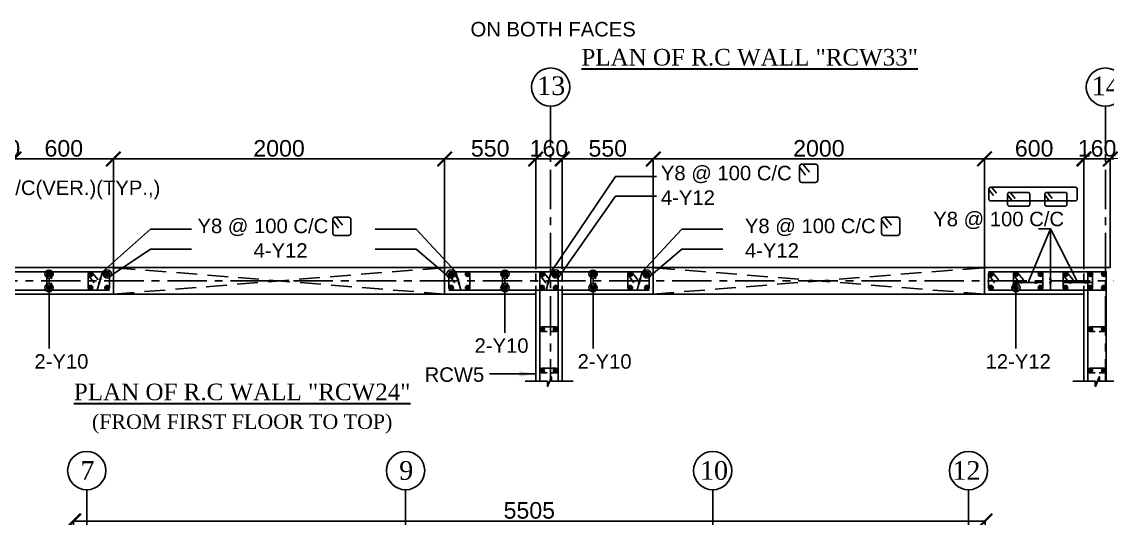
# Model space of a CAD drawing. Header units: inches. Extents: x 200139 to 352388, y -289304 to -188971.
# Drawn here: x 254036 to 280258, y -257466 to -245483 of the extents above; entities that cross this region are included whole.
import ezdxf
from ezdxf.enums import TextEntityAlignment as Align

# ---------------------------------------------------------------- set-up
doc = ezdxf.new("R2010")
doc.units = ezdxf.units.IN
doc.header["$MEASUREMENT"] = 0
doc.linetypes.add('CENTER', pattern=[50.8, 31.75, -6.35, 6.35, -6.35])
doc.linetypes.add('Hidden', pattern=[3, 2, -1])
for name, color, linetype in [('1', 8, 'Continuous'), ('160 WALL OPEING', 1, 'Continuous'), ('5', 2, 'Continuous'), ('ARROW', 5, 'Continuous'), ('DIM', 251, 'Continuous'), ('GIRD CIR', 1, 'Continuous'), ('GIRD TEXT', 4, 'Continuous'), ('GRID', 8, 'CENTER'), ('LINKS', 3, 'Continuous'), ('OPENING', 1, 'Continuous'), ('SHEAR WALL', 6, 'Continuous'), ('STRRIUPS', 6, 'Continuous'), ('Ttxt', 3, 'Continuous')]:
    doc.layers.add(name, color=color, linetype=linetype)
doc.layers.add('Tex', color=3, linetype='Continuous', lineweight=13)
doc.layers.add('text', color=4, linetype='Continuous', lineweight=30)
doc.styles.add('Arial', font='arial.ttf', dxfattribs={"height": 400})
doc.styles.add('T200', font='sanss___.ttf', dxfattribs={"height": 250})
doc.styles.add('T400', font='romantic.ttf')
doc.dimstyles.new('SCALE-25', dxfattribs={"dimtxt": 400, "dimasz": 350, "dimexe": 0, "dimexo": 0, "dimgap": 50, "dimtad": 1, "dimdec": 0, "dimlfac": 0.25, "dimzin": 0, "dimdsep": 46, "dimtxsty": 'Arial', "dimblk": 'ARCHTICK', "dimcen": 0, "dimclrd": 5, "dimclre": 8, "dimclrt": 1, "dimadec": 0, "dimazin": 0, "dimtfac": 1, "dimtdec": 0, "dimtix": 1, "dimtmove": 2, "dimatfit": 3, "dimfxl": 0, "dimtolj": 1, "dimtzin": 0, "dimlwd": -1, "dimarcsym": 0})
doc.dimstyles.new('T200', dxfattribs={"dimtxt": 300, "dimasz": 150, "dimexe": 0, "dimexo": 0, "dimgap": 5, "dimtad": 1, "dimdec": 0, "dimrnd": 5, "dimzin": 0, "dimdsep": 46, "dimtxsty": 'T200', "dimblk": 'ARCHTICK', "dimcen": 300, "dimclrd": 5, "dimclre": 252, "dimclrt": 1, "dimadec": 0, "dimazin": 0, "dimtfac": 50, "dimtdec": 0, "dimtofl": 0, "dimtmove": 2, "dimatfit": 3, "dimfxl": 1, "dimtolj": 1, "dimtzin": 0, "dimarcsym": 2})

# ---------------------------------------------------------------- blocks, each defined once
blk = doc.blocks.new('_ARCHTICK')
at = {"color": 0, "linetype": 'ByBlock', "const_width": 0.15}
blk.add_lwpolyline([(-0.5, -0.5), (0.5, 0.5)], dxfattribs=at)
blk = doc.blocks.new('*D151')
at = {"layer": 'Defpoints', "color": 0}
for p in [(277307, -257532), (277307, -259890), (255287, -260682)]:
    blk.add_point(p, dxfattribs=at)
at = {"layer": 'DIM', "color": 8, "lineweight": -2}
for p, q in [((255287, -260682), (255287, -257532)), ((277307, -259890), (277307, -257532))]:
    blk.add_line(p, q, dxfattribs=at)
at = {"layer": 'DIM', "color": 5}
blk.add_line((255287, -257532), (277307, -257532), dxfattribs=at)
at = {"layer": 'DIM', "color": 5, "xscale": 350, "yscale": 350, "zscale": 350, "rotation": 180}
blk.add_blockref('_ARCHTICK', (255287, -257532), dxfattribs=at)
at = {"layer": 'DIM', "color": 5, "xscale": 350, "yscale": 350, "zscale": 350}
blk.add_blockref('_ARCHTICK', (277307, -257532), dxfattribs=at)
at = {"layer": 'DIM', "color": 1, "insert": (266297, -257278), "char_height": 400, "attachment_point": 5, "style": 'Arial'}
blk.add_mtext('\\A1;5505', dxfattribs=at)
blk = doc.blocks.new('ARCHTICK')
at = {"color": 0, "const_width": 0.15}
blk.add_lwpolyline([(-0.5, -0.5), (0.5, 0.5)], dxfattribs=at)
blk = doc.blocks.new('*D213')
at = {"layer": 'Defpoints', "color": 0}
for p in [(253852, -248795), (253212, -251417, 59), (253852, -251417, 59)]:
    blk.add_point(p, dxfattribs=at)
at = {"layer": 'DIM', "color": 5}
for p, q in [((253212, -248795), (252862, -248795)), ((253212, -248795), (253852, -248795)), ((253852, -248795), (254202, -248795))]:
    blk.add_line(p, q, dxfattribs=at)
at = {"layer": 'DIM', "color": 8, "lineweight": -2}
for p, q in [((253212, -251417), (253212, -248795)), ((253852, -251417), (253852, -248795))]:
    blk.add_line(p, q, dxfattribs=at)
at = {"layer": 'DIM', "color": 5, "xscale": 350, "yscale": 350, "zscale": 350}
blk.add_blockref('_ARCHTICK', (253212, -248795), dxfattribs=at)
at = {"layer": 'DIM', "color": 5, "xscale": 350, "yscale": 350, "zscale": 350, "rotation": 180}
blk.add_blockref('_ARCHTICK', (253852, -248795), dxfattribs=at)
at = {"layer": 'DIM', "color": 1, "insert": (253532, -248541), "char_height": 400, "attachment_point": 5, "style": 'Arial'}
blk.add_mtext('\\A1;160', dxfattribs=at)
blk = doc.blocks.new('*D214')
at = {"layer": 'Defpoints', "color": 0}
for p in [(256252, -248795), (253852, -251417, 59), (256252, -251417, 59)]:
    blk.add_point(p, dxfattribs=at)
at = {"layer": 'DIM', "color": 8, "lineweight": -2}
for p, q in [((253852, -251417), (253852, -248795)), ((256252, -251417), (256252, -248795))]:
    blk.add_line(p, q, dxfattribs=at)
at = {"layer": 'DIM', "color": 5}
blk.add_line((253852, -248795), (256252, -248795), dxfattribs=at)
at = {"layer": 'DIM', "color": 5, "xscale": 350, "yscale": 350, "zscale": 350, "rotation": 180}
blk.add_blockref('_ARCHTICK', (253852, -248795), dxfattribs=at)
at = {"layer": 'DIM', "color": 5, "xscale": 350, "yscale": 350, "zscale": 350}
blk.add_blockref('_ARCHTICK', (256252, -248795), dxfattribs=at)
at = {"layer": 'DIM', "color": 1, "insert": (255052, -248541), "char_height": 400, "attachment_point": 5, "style": 'Arial'}
blk.add_mtext('\\A1;600', dxfattribs=at)
blk = doc.blocks.new('*D215')
at = {"layer": 'Defpoints', "color": 0}
for p in [(264252, -248795), (256252, -251417, 59), (264252, -251417, 59)]:
    blk.add_point(p, dxfattribs=at)
at = {"layer": 'DIM', "color": 8, "lineweight": -2}
for p, q in [((256252, -251417), (256252, -248795)), ((264252, -251417), (264252, -248795))]:
    blk.add_line(p, q, dxfattribs=at)
at = {"layer": 'DIM', "color": 5}
blk.add_line((256252, -248795), (264252, -248795), dxfattribs=at)
at = {"layer": 'DIM', "color": 5, "xscale": 350, "yscale": 350, "zscale": 350, "rotation": 180}
blk.add_blockref('_ARCHTICK', (256252, -248795), dxfattribs=at)
at = {"layer": 'DIM', "color": 5, "xscale": 350, "yscale": 350, "zscale": 350}
blk.add_blockref('_ARCHTICK', (264252, -248795), dxfattribs=at)
at = {"layer": 'DIM', "color": 1, "insert": (260252, -248541), "char_height": 400, "attachment_point": 5, "style": 'Arial'}
blk.add_mtext('\\A1;2000', dxfattribs=at)
blk = doc.blocks.new('*D216')
at = {"layer": 'Defpoints', "color": 0}
for p in [(266452, -248795), (264252, -251417, 59), (266452, -251417, 59)]:
    blk.add_point(p, dxfattribs=at)
at = {"layer": 'DIM', "color": 8, "lineweight": -2}
for p, q in [((264252, -251417), (264252, -248795)), ((266452, -251417), (266452, -248795))]:
    blk.add_line(p, q, dxfattribs=at)
at = {"layer": 'DIM', "color": 5}
blk.add_line((264252, -248795), (266452, -248795), dxfattribs=at)
at = {"layer": 'DIM', "color": 5, "xscale": 350, "yscale": 350, "zscale": 350, "rotation": 180}
blk.add_blockref('_ARCHTICK', (264252, -248795), dxfattribs=at)
at = {"layer": 'DIM', "color": 5, "xscale": 350, "yscale": 350, "zscale": 350}
blk.add_blockref('_ARCHTICK', (266452, -248795), dxfattribs=at)
at = {"layer": 'DIM', "color": 1, "insert": (265352, -248541), "char_height": 400, "attachment_point": 5, "style": 'Arial'}
blk.add_mtext('\\A1;550', dxfattribs=at)
blk = doc.blocks.new('*D217')
at = {"layer": 'Defpoints', "color": 0}
for p in [(267092, -248795), (266452, -251417, 59), (267092, -251417, 59)]:
    blk.add_point(p, dxfattribs=at)
at = {"layer": 'DIM', "color": 5}
for p, q in [((266452, -248795), (266102, -248795)), ((266452, -248795), (267092, -248795)), ((267092, -248795), (267442, -248795))]:
    blk.add_line(p, q, dxfattribs=at)
at = {"layer": 'DIM', "color": 8, "lineweight": -2}
for p, q in [((266452, -251417), (266452, -248795)), ((267092, -251417), (267092, -248795))]:
    blk.add_line(p, q, dxfattribs=at)
at = {"layer": 'DIM', "color": 5, "xscale": 350, "yscale": 350, "zscale": 350}
blk.add_blockref('_ARCHTICK', (266452, -248795), dxfattribs=at)
at = {"layer": 'DIM', "color": 5, "xscale": 350, "yscale": 350, "zscale": 350, "rotation": 180}
blk.add_blockref('_ARCHTICK', (267092, -248795), dxfattribs=at)
at = {"layer": 'DIM', "color": 1, "insert": (266772, -248541), "char_height": 400, "attachment_point": 5, "style": 'Arial'}
blk.add_mtext('\\A1;160', dxfattribs=at)
blk = doc.blocks.new('*D218')
at = {"layer": 'Defpoints', "color": 0}
for p in [(269292, -248795), (267092, -251417, 59), (269292, -251417, 59)]:
    blk.add_point(p, dxfattribs=at)
at = {"layer": 'DIM', "color": 8, "lineweight": -2}
for p, q in [((267092, -251417), (267092, -248795)), ((269292, -251417), (269292, -248795))]:
    blk.add_line(p, q, dxfattribs=at)
at = {"layer": 'DIM', "color": 5}
blk.add_line((267092, -248795), (269292, -248795), dxfattribs=at)
at = {"layer": 'DIM', "color": 5, "xscale": 350, "yscale": 350, "zscale": 350, "rotation": 180}
blk.add_blockref('_ARCHTICK', (267092, -248795), dxfattribs=at)
at = {"layer": 'DIM', "color": 5, "xscale": 350, "yscale": 350, "zscale": 350}
blk.add_blockref('_ARCHTICK', (269292, -248795), dxfattribs=at)
at = {"layer": 'DIM', "color": 1, "insert": (268192, -248541), "char_height": 400, "attachment_point": 5, "style": 'Arial'}
blk.add_mtext('\\A1;550', dxfattribs=at)
blk = doc.blocks.new('*D219')
at = {"layer": 'Defpoints', "color": 0}
for p in [(277292, -248795), (269292, -251417, 59), (277292, -251417, 59)]:
    blk.add_point(p, dxfattribs=at)
at = {"layer": 'DIM', "color": 8, "lineweight": -2}
for p, q in [((269292, -251417), (269292, -248795)), ((277292, -251417), (277292, -248795))]:
    blk.add_line(p, q, dxfattribs=at)
at = {"layer": 'DIM', "color": 5}
blk.add_line((269292, -248795), (277292, -248795), dxfattribs=at)
at = {"layer": 'DIM', "color": 5, "xscale": 350, "yscale": 350, "zscale": 350, "rotation": 180}
blk.add_blockref('_ARCHTICK', (269292, -248795), dxfattribs=at)
at = {"layer": 'DIM', "color": 5, "xscale": 350, "yscale": 350, "zscale": 350}
blk.add_blockref('_ARCHTICK', (277292, -248795), dxfattribs=at)
at = {"layer": 'DIM', "color": 1, "insert": (273292, -248541), "char_height": 400, "attachment_point": 5, "style": 'Arial'}
blk.add_mtext('\\A1;2000', dxfattribs=at)
blk = doc.blocks.new('*D220')
at = {"layer": 'Defpoints', "color": 0}
for p in [(279692, -248795), (277292, -251417, 59), (279692, -251417, 59)]:
    blk.add_point(p, dxfattribs=at)
at = {"layer": 'DIM', "color": 8, "lineweight": -2}
for p, q in [((277292, -251417), (277292, -248795)), ((279692, -251417), (279692, -248795))]:
    blk.add_line(p, q, dxfattribs=at)
at = {"layer": 'DIM', "color": 5}
blk.add_line((277292, -248795), (279692, -248795), dxfattribs=at)
at = {"layer": 'DIM', "color": 5, "xscale": 350, "yscale": 350, "zscale": 350, "rotation": 180}
blk.add_blockref('_ARCHTICK', (277292, -248795), dxfattribs=at)
at = {"layer": 'DIM', "color": 5, "xscale": 350, "yscale": 350, "zscale": 350}
blk.add_blockref('_ARCHTICK', (279692, -248795), dxfattribs=at)
at = {"layer": 'DIM', "color": 1, "insert": (278492, -248541), "char_height": 400, "attachment_point": 5, "style": 'Arial'}
blk.add_mtext('\\A1;600', dxfattribs=at)
blk = doc.blocks.new('*D221')
at = {"layer": 'Defpoints', "color": 0}
for p in [(280332, -248795), (279692, -251417, 59), (280332, -251417, 59)]:
    blk.add_point(p, dxfattribs=at)
at = {"layer": 'DIM', "color": 5}
for p, q in [((279692, -248795), (279342, -248795)), ((279692, -248795), (280332, -248795)), ((280332, -248795), (280682, -248795))]:
    blk.add_line(p, q, dxfattribs=at)
at = {"layer": 'DIM', "color": 8, "lineweight": -2}
for p, q in [((279692, -251417), (279692, -248795)), ((280332, -251417), (280332, -248795))]:
    blk.add_line(p, q, dxfattribs=at)
at = {"layer": 'DIM', "color": 5, "xscale": 350, "yscale": 350, "zscale": 350}
blk.add_blockref('_ARCHTICK', (279692, -248795), dxfattribs=at)
at = {"layer": 'DIM', "color": 5, "xscale": 350, "yscale": 350, "zscale": 350, "rotation": 180}
blk.add_blockref('_ARCHTICK', (280332, -248795), dxfattribs=at)
at = {"layer": 'DIM', "color": 1, "insert": (280012, -248541), "char_height": 400, "attachment_point": 5, "style": 'Arial'}
blk.add_mtext('\\A1;160', dxfattribs=at)
blk = doc.blocks.new('R1')
at = {"layer": '5'}
h = blk.add_hatch(color=256, dxfattribs=at)
edge = h.paths.add_edge_path()
edge.add_arc((0, 0), 69.6, 0, 360)
at = {"layer": '5', "color": 6}
blk.add_circle((0, 0), 69.6, dxfattribs=at)
blk = doc.blocks.new('A$C5C0C2414')
at = {"layer": 'STRRIUPS', "ltscale": 0.2}
for p, q in [((0, 0), (158, -194)), ((-81, -72), (61, -268))]:
    blk.add_line(p, q, dxfattribs=at)
blk.add_lwpolyline([(304, -440), (-26, -440, -0.414214), (-81, -385), (-81, -55, -0.414214), (-26, 0), (304, 0, -0.414214), (359, -55), (359, -385, -0.414214)], format="xyb", close=True, dxfattribs=at)
blk = doc.blocks.new('A$C18D86594')
at = {"layer": 'STRRIUPS', "ltscale": 0.2}
for p, q in [((0, 0), (158, -194)), ((-81, -72), (61, -268)), ((519, -241), (661, -438)), ((600, -170), (758, -363)), ((1719, -241), (1861, -438)), ((1800, -170), (1958, -363))]:
    blk.add_line(p, q, dxfattribs=at)
for points in [[(2704, -440), (-26, -440, -0.414214), (-81, -385), (-81, -55, -0.414214), (-26, 0), (2704, 0, -0.414214), (2759, -55), (2759, -385, -0.414214)], [(1176, -609), (574, -609, -0.414214), (519, -554), (519, -224, -0.414214), (574, -170), (1176, -170, -0.414214), (1231, -224), (1231, -554, -0.414214)], [(1774, -609), (2376, -609, 0.414214), (2431, -554), (2431, -224, 0.414214), (2376, -170), (1774, -170, 0.414214), (1719, -224), (1719, -554, 0.414214)]]:
    blk.add_lwpolyline(points, format="xyb", close=True, dxfattribs=at)

msp = doc.modelspace()

# ---------------------------------------------------------------- linework, layer by layer
at = {"layer": '1', "linetype": 'Hidden', "ltscale": 100}
for p, q in [((266452.3, -252057.1, 59), (266452.3, -251417.1)), ((267092.3, -252057.1, 59), (267092.3, -251417.1, 59)), ((279692.3, -252057.1, 59), (279692.3, -251417.1, 59))]:
    msp.add_line(p, q, dxfattribs=at)
at = {"layer": '1', "elevation": 118}
for points in [[(266193.4, -254158.1), (266735.9, -254158.1), (266735.9, -254282.5), (266829.4, -254052.5), (266829.4, -254158.1), (267355.1, -254158.1)], [(279425.2, -254158.1), (279967.7, -254158.1), (279967.7, -254282.5), (280061.3, -254052.5), (280061.3, -254158.1), (280507, -254158.1)], [(279433.4, -254158.1), (279975.9, -254158.1), (279975.9, -254282.5), (280069.4, -254052.5), (280069.4, -254158.1), (280515.1, -254158.1)]]:
    msp.add_lwpolyline(points, dxfattribs=at)
at = {"layer": '160 WALL OPEING', "linetype": 'Hidden', "ltscale": 250}
for p, q in [((256252.3, -252057.1, 59), (264252.3, -251417.1, 59)), ((264252.3, -252057.1, 59), (256252.3, -251417.1)), ((269292.3, -252057.1, -13.8), (277292.3, -251417.1, 59)), ((277292.3, -252057.1, 59), (269292.3, -251417.1))]:
    msp.add_line(p, q, dxfattribs=at)
at = {"layer": '5', "elevation": 59}
for points in [[(249612.3, -251517.1), (256152.3, -251517.1)], [(264352.3, -251517.1), (269192.3, -251517.1)], [(277392.3, -251517.1), (280232.3, -251517.1)], [(256152.3, -251957.1), (249612.3, -251957.1)], [(269192.3, -251957.1), (264352.3, -251957.1)], [(280232.3, -251957.1), (277392.3, -251957.1)]]:
    msp.add_lwpolyline(points, dxfattribs=at)
at = {"layer": '5'}
for points in [[(266552.3, -254158.1), (266552.3, -251517.1), (266992.3, -251517.1), (266992.3, -254158.1)], [(279792.3, -254158.1), (279792.3, -251517.1), (280232.3, -251517.1), (280232.3, -254158.1)]]:
    msp.add_lwpolyline(points, dxfattribs=at)
at = {"layer": 'ARROW'}
for p, q in [((254696.6, -251671.9, 59), (254696.6, -251802.9, 59)), ((265708, -251671.9), (265708, -251802.9)), ((267836.6, -251671.9), (267836.6, -251802.9)), ((254696.6, -251999.9, 59), (254696.6, -253371.3, 59)), ((265708, -251999.9), (265708, -252988.7)), ((267836.6, -251999.9), (267836.6, -253371.3)), ((278052.3, -252001.3, 0), (278052.3, -253372.6, 0))]:
    msp.add_line(p, q, dxfattribs=at)
at = {"layer": 'ARROW', "elevation": 0}
for points in [[(266824.5, -251517.1), (268377.4, -249217.4), (269367.6, -249217.4)], [(267034.7, -251607), (268377.4, -249693.8), (269367.6, -249693.8)], [(255984.5, -251517.1), (257147.4, -250492.9), (258137.6, -250492.9)], [(264520, -251517.1), (263566.6, -250492.9), (262576.4, -250492.9)], [(269024.5, -251517.1), (269977.9, -250492.9), (270968.1, -250492.9)], [(256194.7, -251607), (257147.4, -250969.3), (258137.6, -250969.3)], [(264309.9, -251607), (263566.6, -250969.3), (262576.4, -250969.3)], [(269234.7, -251607), (269977.9, -250969.3), (270968.1, -250969.3)]]:
    msp.add_lwpolyline(points, dxfattribs=at)
at = {"layer": 'ARROW'}
for points in [[(278348, -251778.8), (278883.9, -250479.3)], [(278883.9, -251517.1), (278883.9, -250479.3), (278598.6, -250479.3)], [(279548, -251778.8), (278883.9, -250479.3)]]:
    msp.add_lwpolyline(points, dxfattribs=at)
for centre in [(254696.6, -251573.4, 59), (256102.3, -251572.8, 0), (264402.3, -251572.8, 0), (265708, -251573.4), (266942.3, -251572.8, 0), (267836.6, -251573.4), (269142.3, -251572.8, 0), (254696.6, -251901.4, 59), (265708, -251901.4), (267836.6, -251901.4), (278052.3, -251902.8, 0)]:
    msp.add_circle(centre, 98.5, dxfattribs=at)
at = {"layer": 'GIRD CIR'}
for centre in [(266812.3, -247061.1, 59), (280212.3, -247061.1, 59), (255606.9, -256316.2, 14.7), (263307.7, -256316.2, 14.7), (270726.9, -256316.2, 14.7), (276906.9, -256316.2, 14.7)]:
    msp.add_circle(centre, 461.7, dxfattribs=at)
at = {"layer": 'GRID', "ltscale": 30}
for p, q in [((266812.3, -247533.3, 59), (266812.3, -254094.7, 59)), ((280212.3, -247533.3, 59), (280212.3, -254158.1, 59)), ((282890.6, -251737.1, 59), (203229.3, -251737.1, 59)), ((255606.9, -256778, 14.7), (255606.9, -266352.2, 14.7)), ((263307.7, -256778, 14.7), (263307.7, -264889.5, 14.7)), ((270726.9, -256778, 14.7), (270726.9, -264850.2, 14.7)), ((276906.9, -256778, 14.7), (276906.9, -264889.5, 14.7))]:
    msp.add_line(p, q, dxfattribs=at)
at = {"layer": 'LINKS', "elevation": 59}
msp.add_lwpolyline([(254752.3, -251685.4), (254752.3, -251572.8, 1), (254640.9, -251572.8), (254640.9, -251901.4, 1), (254752.3, -251901.4), (254752.3, -251781.9)], format="xyb", dxfattribs=at)
at = {"layer": 'LINKS'}
for points in [[(265762.2, -251685.4), (265762.2, -251572.8, 1), (265650.8, -251572.8), (265650.8, -251901.4, 1), (265762.2, -251901.4), (265762.2, -251781.9)], [(267892.3, -251685.4), (267892.3, -251572.8, 1), (267780.9, -251572.8), (267780.9, -251901.4, 1), (267892.3, -251901.4), (267892.3, -251781.9)], [(266824, -252957.1), (266936.6, -252957.1, 1), (266936.6, -252845.7), (266608, -252845.7, 1), (266608, -252957.1), (266727.5, -252957.1)], [(280064, -252957.1), (280176.6, -252957.1, 1), (280176.6, -252845.7), (279848, -252845.7, 1), (279848, -252957.1), (279967.5, -252957.1)], [(266824, -253957.1), (266936.6, -253957.1, 1), (266936.6, -253845.7), (266608, -253845.7, 1), (266608, -253957.1), (266727.5, -253957.1)], [(280064, -253957.1), (280176.6, -253957.1, 1), (280176.6, -253845.7), (279848, -253845.7, 1), (279848, -253957.1), (279967.5, -253957.1)]]:
    msp.add_lwpolyline(points, format="xyb", dxfattribs=at)
at = {"layer": 'OPENING', "color": 1, "elevation": 59}
for points in [[(256252.3, -251417.1), (264252.3, -251417.1)], [(269292.3, -251417.1), (277292.3, -251417.1)], [(264252.3, -252057.1), (264252.3, -252057.1), (256252.3, -252057.1)], [(277292.3, -252057.1), (269292.3, -252057.1)]]:
    msp.add_lwpolyline(points, dxfattribs=at)
at = {"layer": 'SHEAR WALL', "color": 4}
for p, q in [((256252.3, -251417.1), (256252.3, -252057.1, 59)), ((264252.3, -251417.1, 59), (264252.3, -252057.1, 59)), ((269292.3, -252057.1, 59), (269292.3, -251417.1, 59)), ((277292.3, -252057.1, 59), (277292.3, -251417.1))]:
    msp.add_line(p, q, dxfattribs=at)
at = {"layer": 'SHEAR WALL', "color": 4, "elevation": 59}
for points in [[(256252.3, -251417.1), (253852.3, -251417.1)], [(264252.3, -251417.1), (264252.3, -251417.1), (266452.3, -251417.1)], [(267092.3, -251417.1), (266452.3, -251417.1)], [(269292.3, -251417.1), (267092.3, -251417.1)], [(279692.3, -251417.1), (277292.3, -251417.1)], [(279692.3, -251417.1), (280332.3, -251417.1)], [(253852.3, -252057.1), (256252.3, -252057.1)], [(266452.3, -252057.1), (264252.3, -252057.1)], [(266452.3, -252057.1), (266452.3, -254158.1)], [(267092.3, -254158.1), (267092.3, -252057.1)], [(267092.3, -252057.1), (269292.3, -252057.1)], [(277292.3, -252057.1), (279692.3, -252057.1)], [(279692.3, -254158.1), (279692.3, -252057.1)]]:
    msp.add_lwpolyline(points, dxfattribs=at)
at = {"layer": 'STRRIUPS', "ltscale": 0.2}
for p, q in [((255657.9, -251612.5, 59), (255782.6, -251785.5, 59)), ((255746.8, -251548, 59), (255879.9, -251710.8, 59)), ((264369.3, -251612.5), (264494, -251785.5)), ((264458.2, -251548), (264591.3, -251710.8)), ((266569.3, -251612.5), (266694, -251785.5)), ((266658.2, -251548), (266791.3, -251710.8)), ((268697.9, -251612.5), (268822.6, -251785.5)), ((268786.8, -251548), (268919.9, -251710.8)), ((277409.3, -251612.5), (277534, -251785.5)), ((277498.2, -251548), (277631.3, -251710.8)), ((278009.3, -251612.5), (278134, -251785.5)), ((278098.2, -251548), (278231.3, -251710.8)), ((279209.3, -251612.5), (279334, -251785.5)), ((279298.2, -251548), (279431.3, -251710.8))]:
    msp.add_line(p, q, dxfattribs=at)
at = {"layer": 'STRRIUPS', "ltscale": 0.2, "elevation": 59}
msp.add_lwpolyline([(255695.9, -251957.1), (256097.3, -251957.1, 0.4142136), (256152.3, -251902.1), (256152.3, -251572.1, 0.4142136), (256097.3, -251517.1), (255695.9, -251517.1, 0.4142136), (255640.9, -251572.1), (255640.9, -251902.1, 0.4142136)], format="xyb", close=True, dxfattribs=at)
at = {"layer": 'STRRIUPS', "ltscale": 0.2}
for points in [[(264808.7, -251957.1), (264407.3, -251957.1, -0.4142136), (264352.3, -251902.1), (264352.3, -251572.1, -0.4142136), (264407.3, -251517.1), (264808.7, -251517.1, -0.4142136), (264863.7, -251572.1), (264863.7, -251902.1, -0.4142136)], [(266937.3, -251957.1), (266607.3, -251957.1, -0.4142136), (266552.3, -251902.1), (266552.3, -251572.1, -0.4142136), (266607.3, -251517.1), (266937.3, -251517.1, -0.4142136), (266992.3, -251572.1), (266992.3, -251902.1, -0.4142136)], [(268735.9, -251957.1), (269137.3, -251957.1, 0.4142136), (269192.3, -251902.1), (269192.3, -251572.1, 0.4142136), (269137.3, -251517.1), (268735.9, -251517.1, 0.4142136), (268680.9, -251572.1), (268680.9, -251902.1, 0.4142136)], [(280177.3, -251957.1), (277447.3, -251957.1, -0.4142136), (277392.3, -251902.1), (277392.3, -251572.1, -0.4142136), (277447.3, -251517.1), (280177.3, -251517.1, -0.4142136), (280232.3, -251572.1), (280232.3, -251902.1, -0.4142136)], [(278648.7, -251957.1), (278047.3, -251957.1, -0.4142136), (277992.3, -251902.1), (277992.3, -251572.1, -0.4142136), (278047.3, -251517.1), (278648.7, -251517.1, -0.4142136), (278703.7, -251572.1), (278703.7, -251902.1, -0.4142136)], [(279247.3, -251957.1), (279848.7, -251957.1, 0.4142136), (279903.7, -251902.1), (279903.7, -251572.1, 0.4142136), (279848.7, -251517.1), (279247.3, -251517.1, 0.4142136), (279192.3, -251572.1), (279192.3, -251902.1, 0.4142136)]]:
    msp.add_lwpolyline(points, format="xyb", close=True, dxfattribs=at)

# ---------------------------------------------------------------- block references
at = {"layer": '5', "yscale": 0.8000000000465661, "zscale": 0.8000000000465661}
for p, xscale, rotation in [((254696.6, -251572.8, 59), -0.8000000000465661, 270), ((255696.6, -251572.8, 59), -0.8000000000465661, 270), ((256096.6, -251572.8, 59), -0.8000000000465661, 270), ((264408, -251572.8), 0.8000000000465661, 90.00000000000001), ((264808, -251572.8), 0.8000000000465661, 90.00000000000001), ((265708, -251572.8), 0.8000000000465661, 90.00000000000001), ((266608, -251572.8), 0.8000000000465661, 90.00000000000001), ((266936.6, -251572.8), -0.8000000000465661, 270), ((267836.6, -251572.8), -0.8000000000465661, 270), ((268736.6, -251572.8), -0.8000000000465661, 270), ((269136.6, -251572.8), -0.8000000000465661, 270), ((277448, -251572.8), 0.8000000000465661, 90.00000000000001), ((278048, -251572.8), 0.8000000000465661, 90.00000000000001), ((278648, -251572.8), 0.8000000000465661, 90.00000000000001), ((279248, -251572.8), 0.8000000000465661, 90.00000000000001), ((279848, -251572.8), 0.8000000000465661, 90.00000000000001), ((280176.6, -251572.8), -0.8000000000465661, 270), ((254696.6, -251901.4, 59), 0.8000000000465661, 270), ((255696.6, -251901.4, 59), 0.8000000000465661, 270), ((256096.6, -251901.4, 59), 0.8000000000465661, 270), ((264408, -251901.4), -0.8000000000465661, 90), ((264808, -251901.4), -0.8000000000465661, 90), ((265708, -251901.4), -0.8000000000465661, 90), ((266608, -251901.4), -0.8000000000465661, 90), ((266936.6, -251901.4), 0.8000000000465661, 270), ((267836.6, -251901.4), 0.8000000000465661, 270), ((268736.6, -251901.4), 0.8000000000465661, 270), ((269136.6, -251901.4), 0.8000000000465661, 270), ((277448, -251901.4), -0.8000000000465661, 90), ((278048, -251901.4), -0.8000000000465661, 90), ((278648, -251901.4), -0.8000000000465661, 90), ((279248, -251901.4), -0.8000000000465661, 90), ((279848, -251901.4), -0.8000000000465661, 90), ((280176.6, -251901.4), 0.8000000000465661, 270), ((266608, -252901.4), -0.8000000000465661, 90), ((266936.6, -252901.4), 0.8000000000465661, 270), ((279848, -252901.4), -0.8000000000465661, 90), ((280176.6, -252901.4), 0.8000000000465661, 270), ((266608, -253901.4), -0.8000000000465661, 90), ((266936.6, -253901.4), 0.8000000000465661, 270), ((279848, -253901.4), -0.8000000000465661, 90), ((280176.6, -253901.4), 0.8000000000465661, 270)]:
    msp.add_blockref('R1', p, dxfattribs=dict(at, xscale=xscale, rotation=rotation))
at = {"layer": 'STRRIUPS'}
for p in [(272905.2, -248919.8), (261629.1, -250199.8, -59), (274888.2, -250199.8, -59)]:
    msp.add_blockref('A$C5C0C2414', p, dxfattribs=at)
at = {"layer": 'STRRIUPS', "color": 1, "xscale": 0.75, "yscale": 0.75, "zscale": 0.75}
msp.add_blockref('A$C18D86594', (277461.6, -249476.9), dxfattribs=at)

# ---------------------------------------------------------------- texts
at = {"layer": 'GIRD TEXT', "ltscale": 7, "style": 'T400'}
for s, p in [('13', (266485.6, -247251.8)), ('14', (279879.6, -247257.8)), ('7', (255453.1, -256537.1)), ('9', (263154, -256537.1)), ('10', (270418.6, -256537.1)), ('12', (276515.1, -256537.1))]:
    msp.add_text(s, height=450, dxfattribs=at).set_placement(p)
at = {"layer": 'Tex', "style": 'Arial'}
msp.add_text('RCW5', height=350, dxfattribs=at).set_placement((263768.2, -254173.5))
at = {"layer": 'text', "color": 4, "style": 'T400'}
for s, p in [('%%UPLAN OF R.C WALL "RCW33"', (271620.5, -246659.2)), ('%%UPLAN OF R.C WALL "RCW24"', (259360.6, -254736.5))]:
    msp.add_text(s, height=400, dxfattribs=at).set_placement(p, align=Align.BOTTOM_CENTER)
at = {"layer": 'text', "color": 6, "style": 'T400'}
msp.add_text('(FROM FIRST FLOOR TO TOP)', height=350, dxfattribs=at).set_placement((259360.6, -255414.1), align=Align.BOTTOM_CENTER)
at = {"layer": 'Ttxt', "color": 6, "style": 'Arial'}
msp.add_text('ON BOTH FACES', height=350, dxfattribs=at).set_placement((264876.5, -245838.1))
at = {"layer": 'Ttxt', "color": 4, "style": 'Arial'}
for s, p in [('Y8 @ 100 C/C', (269474.8, -249310)), ('Y8 @ 300 C/C(VER.)(TYP.,)', (251210.1, -249665.4)), ('4-Y12', (269474.8, -249902.9)), ('Y8 @ 100 C/C', (276054.3, -250418)), ('Y8 @ 100 C/C', (258280.9, -250585.5)), ('Y8 @ 100 C/C', (271504.3, -250585.5)), ('4-Y12', (259636.1, -251178.4)), ('4-Y12', (271504.3, -251178.4)), ('2-Y10', (264974.1, -253473.4)), ('2-Y10', (254342.6, -253855.9)), ('2-Y10', (267463.4, -253855.9)), ('12-Y12', (277318.5, -253857.3))]:
    msp.add_text(s, height=350, dxfattribs=at).set_placement(p)

# ---------------------------------------------------------------- dimensions: what is measured, and where the dimension line sits
at = {"layer": 'DIM', "color": 1}
for base, p1, p2, picture, middle in [((253852.3, -248795.4), (253212.3, -251417.1, 59), (253852.3, -251417.1, 59), '*D213', (253532.3, -248541.2)), ((256252.3, -248795.4), (253852.3, -251417.1, 59), (256252.3, -251417.1, 59), '*D214', (255052.3, -248541.2)), ((264252.3, -248795.4), (256252.3, -251417.1, 59), (264252.3, -251417.1, 59), '*D215', (260252.3, -248541.2)), ((266452.3, -248795.4), (264252.3, -251417.1, 59), (266452.3, -251417.1, 59), '*D216', (265352.3, -248541.2)), ((267092.3, -248795.4), (266452.3, -251417.1, 59), (267092.3, -251417.1, 59), '*D217', (266772.3, -248541.2)), ((269292.3, -248795.4), (267092.3, -251417.1, 59), (269292.3, -251417.1, 59), '*D218', (268192.3, -248541.2)), ((277292.3, -248795.4), (269292.3, -251417.1, 59), (277292.3, -251417.1, 59), '*D219', (273292.3, -248541.2)), ((279692.3, -248795.4), (277292.3, -251417.1, 59), (279692.3, -251417.1, 59), '*D220', (278492.3, -248541.2)), ((280332.3, -248795.4), (279692.3, -251417.1, 59), (280332.3, -251417.1, 59), '*D221', (280012.3, -248541.2)), ((277306.9, -257532.5), (255286.9, -260682), (277306.9, -259890.5), '*D151', (266296.9, -257278.3))]:
    dim = msp.add_linear_dim(base=base, p1=p1, p2=p2, dimstyle='SCALE-25', override={"dimldrblk": 'ARCHTICK'}, dxfattribs=at)
    dim.commit()
    dim.dimension.update_dxf_attribs({"geometry": picture, "text_midpoint": middle})

# ---------------------------------------------------------------- leaders
at = {"layer": 'ARROW'}
for points in [[(255860.8, -251957.1), (255984.5, -251517.1)], [(255984.5, -251517.1), (255860.8, -251957.1)], [(264643.7, -251957.1), (264520, -251517.1)], [(264520, -251517.1), (264643.7, -251957.1)], [(266700.8, -251957.1), (266824.5, -251517.1)], [(266824.5, -251517.1), (266700.8, -251957.1)], [(268900.8, -251957.1), (269024.5, -251517.1)], [(269024.5, -251517.1), (268900.8, -251957.1)], [(278883.9, -251957.1), (278883.9, -251517.1)], [(278883.9, -251517.1), (278883.9, -251957.1)], [(277992.3, -251778.8), (278703.7, -251778.8)], [(278703.7, -251778.8), (277992.3, -251778.8)], [(279192.3, -251778.8), (279903.7, -251778.8)], [(279903.7, -251778.8), (279192.3, -251778.8)]]:
    msp.add_leader(points, dimstyle='T200', override={"dimasz": 200, "dimtad": 0}, dxfattribs=at)
at = {"layer": 'ARROW', "linetype": 'Continuous'}
msp.add_leader([(266452.3, -253981.5, -118.6), (265332.4, -253981.5, -118.6)], dimstyle='SCALE-25', override={"dimasz": 400}, dxfattribs=at)

doc.saveas('drawing.dxf')
